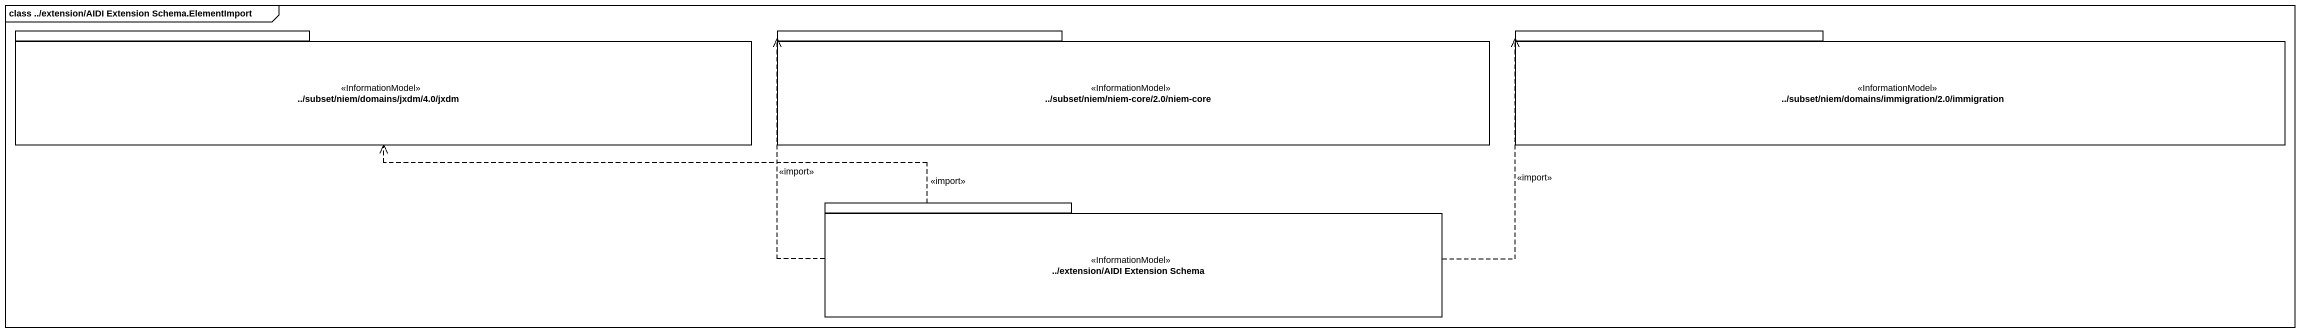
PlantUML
@startuml
mainframe class ../extension/AIDI Extension Schema.ElementImport
package "../subset/niem/domains/jxdm/4.0/jxdm" as subset_niem_domains_jxdm_4 <<InformationModel>> {
}
package "../subset/niem/niem-core/2.0/niem-core" as subset_niem_niem_core_2_0 <<InformationModel>> {
}
package "../subset/niem/domains/immigration/2.0/immigration" as subset_niem_domains <<InformationModel>> {
}
package "../extension/AIDI Extension Schema" as extension_AIDI_Extension <<InformationModel>> {
}
extension_AIDI_Extension .left.> subset_niem_domains_jxdm_4 : <<import>>
extension_AIDI_Extension .up.> subset_niem_niem_core_2_0 : <<import>>
extension_AIDI_Extension .right.> subset_niem_domains : <<import>>
@enduml
